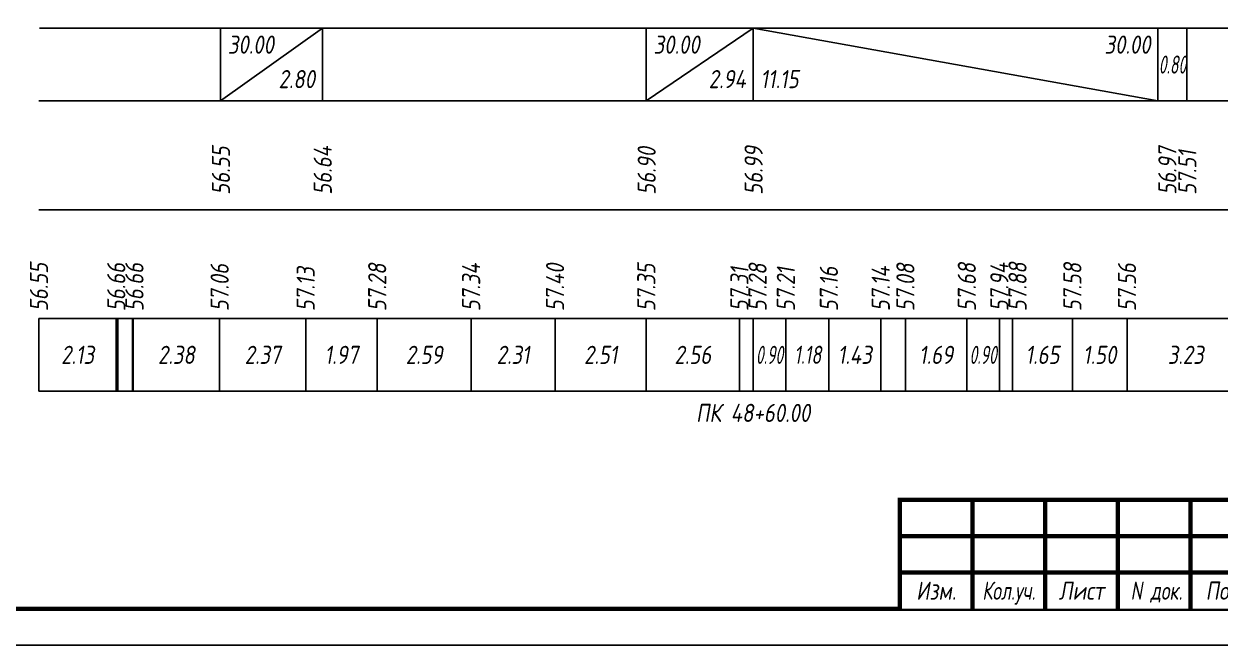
# Model space of a CAD drawing. Extents: x -717 to 1451, y -133302 to 233.
# Drawn here: x 79.3 to 244, y -76814.4 to -76728.8 of the extents above; entities that cross this region are included whole.
import ezdxf
from ezdxf.enums import TextEntityAlignment as Align

# ---------------------------------------------------------------- set-up
doc = ezdxf.new("R2010")
doc.units = 0
for name, color, linetype in [('Зарамочное оформление', 7, 'Continuous'), ('Код_510', 7, 'Continuous'), ('Код_516', 1, 'Continuous'), ('Подписи поперечников', 7, 'Continuous'), ('Таблица', 7, 'Continuous')]:
    doc.layers.add(name, color=color, linetype=linetype)
doc.styles.add('М', font='romand.shx', dxfattribs={"width": 0.8, "oblique": 10, "height": 2.5})

# ---------------------------------------------------------------- blocks, each defined once
blk = doc.blocks.new('Штамп')
at = {"linetype": 'Continuous'}
blk.add_wipeout([(199.95, -411.25), (384.95, -411.25), (384.95, -426.25), (199.95, -426.25)], dxfattribs=at).dxf.layer = 'Зарамочное оформление'
at = {"layer": 'Зарамочное оформление', "linetype": 'Continuous', "lineweight": -3, "const_width": 0.6, "flags": 128}
for points in [[(199.95, -426.25), (199.95, -411.25), (384.95, -411.25)], [(209.95, -411.25), (209.95, -426.25)], [(219.95, -411.25), (219.95, -426.25)], [(229.95, -411.25), (229.95, -426.25)], [(239.95, -411.25), (239.95, -426.25)], [(199.95, -416.25), (264.95, -416.25)], [(199.95, -421.25), (264.95, -421.25)]]:
    blk.add_lwpolyline(points, dxfattribs=at)
at = {"layer": 'Зарамочное оформление', "linetype": 'Continuous', "style": 'М', "oblique": 10}
for s, width, p in [('Изм.', 0.8, (204.95, -423.75)), ('Кол.уч.', 0.7, (214.95, -423.75)), ('Лист', 0.8, (224.95, -423.75)), ('N док.', 0.7, (235.28, -423.75)), ('Подпись', 0.8, (247.45, -423.75))]:
    blk.add_text(s, height=2.5, dxfattribs=dict(at, width=width)).set_placement(p, align=Align.MIDDLE_CENTER)
blk = doc.blocks.new('шифр')
blk.add_blockref('Штамп', (0, -76443))

msp = doc.modelspace()

# ---------------------------------------------------------------- linework, layer by layer
at = {"flags": 128}
msp.add_lwpolyline([(-30.054, -76814.421), (389.946, -76814.421), (389.946, -76517.421), (-30.054, -76517.421)], close=True, dxfattribs=at)
at = {"const_width": 0.6, "flags": 128}
msp.add_lwpolyline([(-10.054, -76809.421), (384.946, -76809.421), (384.946, -76522.421), (-10.054, -76522.421)], close=True, dxfattribs=at)
at = {"layer": 'Код_510'}
for p, q in [((81.413, -76779.421), (81.413, -76769.421)), ((92.062, -76779.421), (92.062, -76769.421)), ((92.277, -76779.421), (92.277, -76769.421)), ((94.276, -76779.421), (94.276, -76769.421)), ((94.319, -76779.421), (94.319, -76769.421)), ((94.333, -76779.421), (94.333, -76769.421)), ((94.347, -76779.421), (94.347, -76769.421)), ((94.377, -76779.421), (94.377, -76769.421)), ((106.292, -76779.421), (106.292, -76769.421)), ((118.138, -76779.421), (118.138, -76769.421)), ((127.989, -76779.421), (127.989, -76769.421)), ((140.923, -76779.421), (140.923, -76769.421)), ((152.477, -76779.421), (152.477, -76769.421)), ((165.036, -76779.421), (165.036, -76769.421)), ((177.857, -76779.421), (177.857, -76769.421)), ((179.752, -76779.421), (179.752, -76769.421)), ((184.247, -76779.421), (184.247, -76769.421)), ((190.171, -76779.421), (190.171, -76769.421)), ((197.318, -76779.421), (197.318, -76769.421)), ((200.712, -76779.421), (200.712, -76769.421)), ((209.169, -76779.421), (209.169, -76769.421)), ((213.65, -76779.421), (213.65, -76769.421)), ((215.466, -76779.421), (215.466, -76769.421)), ((223.706, -76779.421), (223.706, -76769.421)), ((231.226, -76779.421), (231.226, -76769.421))]:
    msp.add_line(p, q, dxfattribs=at)
at = {"layer": 'Код_516'}
for p, q in [((106.413, -76739.421), (106.413, -76729.421)), ((106.413, -76739.421), (120.435, -76729.421)), ((120.435, -76739.421), (120.435, -76729.421)), ((165.036, -76739.421), (165.036, -76729.421)), ((165.036, -76739.421), (179.752, -76729.421)), ((179.752, -76739.421), (179.752, -76729.421)), ((179.752, -76729.421), (235.478, -76739.421)), ((235.478, -76739.421), (235.478, -76729.421)), ((235.478, -76739.421), (235.478, -76729.421)), ((239.477, -76739.421), (239.477, -76729.421))]:
    msp.add_line(p, q, dxfattribs=at)
at = {"layer": 'Таблица'}
for p, q in [((81.467, -76729.421), (264.531, -76729.421)), ((81.413, -76739.421), (264.477, -76739.421)), ((81.413, -76754.421), (264.477, -76754.421)), ((81.413, -76769.421), (264.477, -76769.421)), ((81.413, -76779.421), (264.477, -76779.421))]:
    msp.add_line(p, q, dxfattribs=at)

# ---------------------------------------------------------------- texts
at = {"layer": 'Код_510', "style": 'М', "oblique": 10, "width": 0.8}
for s, p in [('56.55', (81.413, -76768.421)), ('56.66', (92.062, -76768.421)), ('56.66', (94.562, -76768.421)), ('57.06', (106.292, -76768.421)), ('57.13', (118.138, -76768.421)), ('57.28', (127.989, -76768.421)), ('57.34', (140.923, -76768.421)), ('57.40', (152.477, -76768.421)), ('57.35', (165.036, -76768.421)), ('57.31', (177.857, -76768.421)), ('57.28', (180.357, -76768.421)), ('57.21', (184.247, -76768.421)), ('57.16', (190.171, -76768.421)), ('57.14', (197.318, -76768.421)), ('57.08', (200.712, -76768.421)), ('57.68', (209.169, -76768.421)), ('57.94', (213.65, -76768.421)), ('57.88', (216.15, -76768.421)), ('57.58', (223.706, -76768.421)), ('57.56', (231.226, -76768.421))]:
    msp.add_text(s, height=2.5, rotation=90, dxfattribs=at).set_placement(p, align=Align.MIDDLE_LEFT)
at = {"layer": 'Код_510', "style": 'М', "oblique": 10}
for s, width, p in [('2.13', 0.8, (86.737, -76774.421)), ('2.38', 0.8, (100.335, -76774.421)), ('2.37', 0.8, (112.215, -76774.421)), ('1.97', 0.8, (123.063, -76774.421)), ('2.59', 0.8, (134.456, -76774.421)), ('2.31', 0.8, (146.7, -76774.421)), ('2.51', 0.8, (158.756, -76774.421)), ('2.56', 0.8, (171.446, -76774.421)), ('0.90', 0.6, (182, -76774.421)), ('1.18', 0.7, (187.262, -76774.413)), ('1.43', 0.8, (193.745, -76774.421)), ('1.69', 0.8, (204.941, -76774.421)), ('0.90', 0.6, (211.41, -76774.421)), ('1.65', 0.8, (219.586, -76774.421)), ('1.50', 0.8, (227.466, -76774.421)), ('3.23', 0.8, (239.296, -76774.421))]:
    msp.add_text(s, height=2.5, dxfattribs=dict(at, width=width)).set_placement(p, align=Align.MIDDLE_CENTER)
at = {"layer": 'Код_516', "style": 'М', "oblique": 10, "width": 0.8}
for p in [(107.413, -76730.421), (166.036, -76730.421)]:
    msp.add_text('30.00', height=2.5, dxfattribs=at).set_placement(p, align=Align.TOP_LEFT)
msp.add_text('30.00', height=2.5, dxfattribs=at).set_placement((234.478, -76730.421), align=Align.TOP_RIGHT)
at = {"layer": 'Код_516', "style": 'М', "oblique": 10, "width": 0.6}
msp.add_text('0.80', height=2.5, dxfattribs=at).set_placement((237.478, -76734.421), align=Align.MIDDLE_CENTER)
at = {"layer": 'Код_516', "style": 'М', "oblique": 10, "width": 0.8}
for s, p in [('2.80', (119.435, -76738.421)), ('2.94', (178.752, -76738.421))]:
    msp.add_text(s, height=2.5, dxfattribs=at).set_placement(p, align=Align.BOTTOM_RIGHT)
msp.add_text('11.15', height=2.5, dxfattribs=at).set_placement((180.752, -76738.421), align=Align.BOTTOM_LEFT)
for s, p in [('56.55', (106.467, -76752.371)), ('56.64', (120.489, -76752.371)), ('56.90', (165.09, -76752.371)), ('56.99', (179.807, -76752.371)), ('56.97', (236.783, -76752.371)), ('57.51', (239.531, -76752.371))]:
    msp.add_text(s, height=2.5, rotation=90, dxfattribs=at).set_placement(p, align=Align.MIDDLE_LEFT)
at = {"layer": 'Подписи поперечников', "style": 'М', "oblique": 10, "width": 0.8}
msp.add_text('ПК 48+60.00', height=2.5, dxfattribs=at).set_placement((179.752, -76784.421), align=Align.BOTTOM_CENTER)

# ---------------------------------------------------------------- next in the draw order: block references
msp.add_blockref('шифр', (0, 59.829))

doc.saveas('drawing.dxf')
